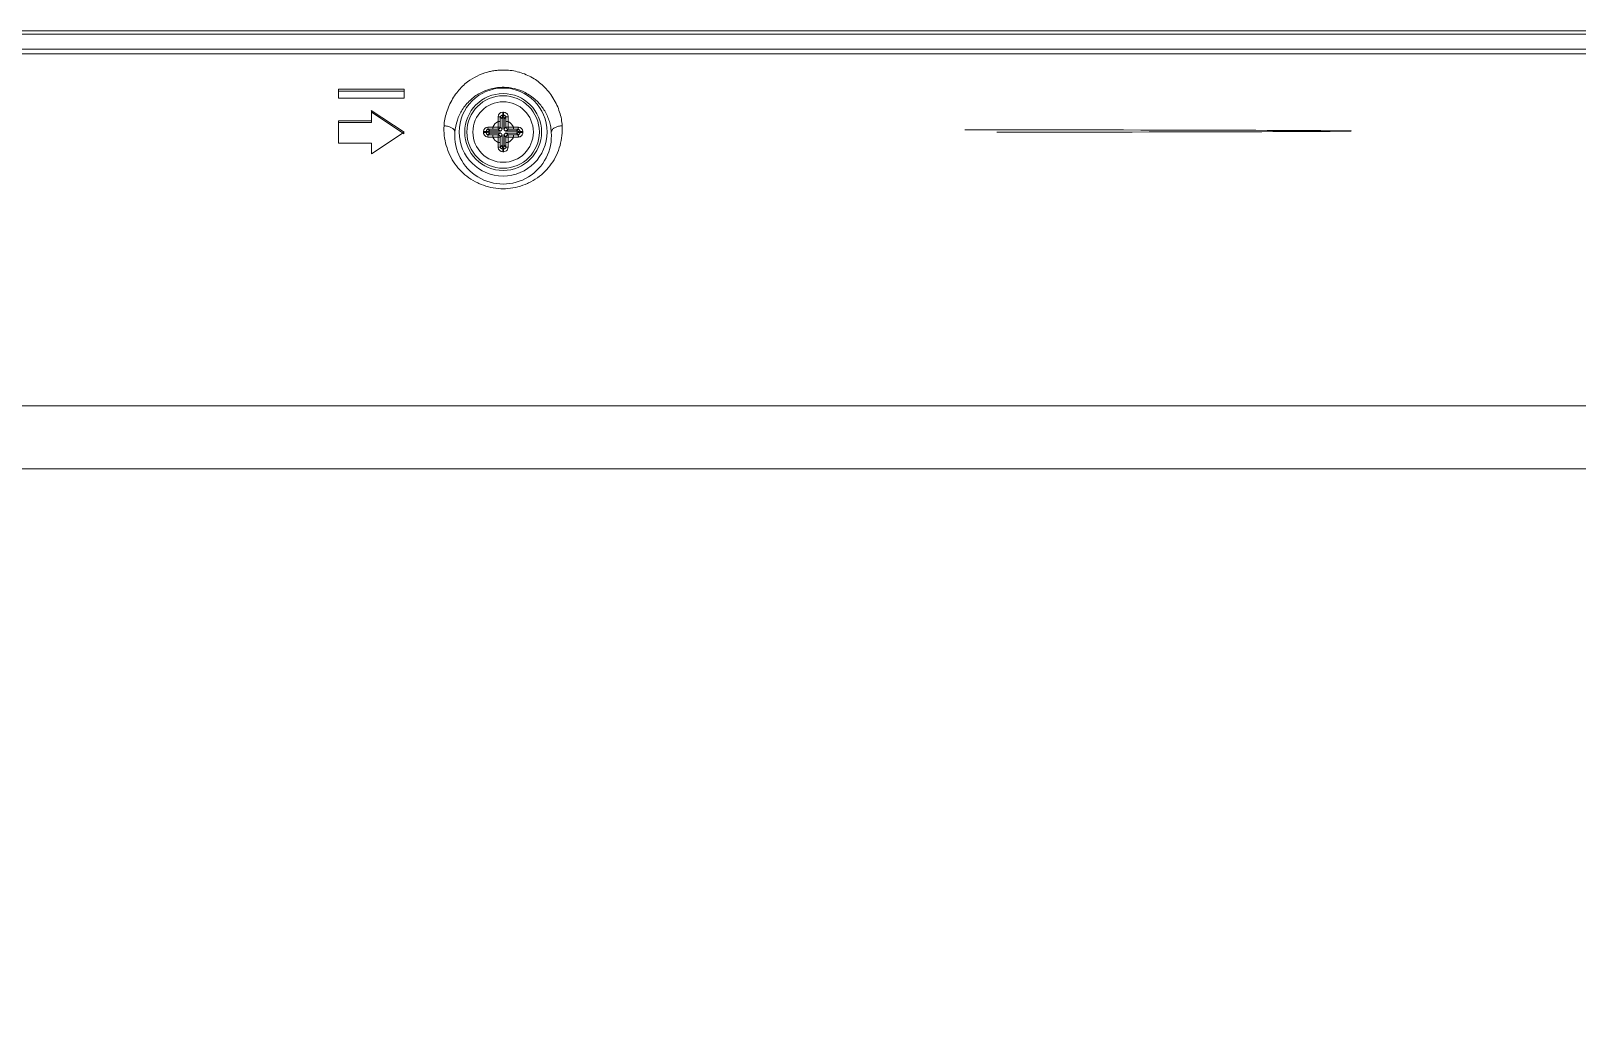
# Model space of a CAD drawing. Extents: x -382 to 1420, y -377 to 265.
# Drawn here: x -208.56 to -203.02, y 3.56 to 7.07 of the extents above; entities that cross this region are included whole.
import ezdxf

# ---------------------------------------------------------------- set-up
doc = ezdxf.new("R2010")
doc.units = 0
doc.header["$MEASUREMENT"] = 0
doc.layers.add('PDF_レイヤー 1', color=7, linetype='CONTINUOUS')

msp = doc.modelspace()

# ---------------------------------------------------------------- linework, layer by layer
at = {"layer": 'PDF_レイヤー 1', "lineweight": 0}
for points in [[(-223.44117, -25.76022), (-171.38649, -25.76022, 0.4143145), (-171.24868, -25.62245), (-171.24868, 6.93063, 0.4143145), (-171.38648, 7.06835), (-228.48682, 7.06835, 0.4143145), (-228.62463, 6.93063), (-228.62463, -25.62245, 0.4143145), (-228.48684, -25.76022), (-224.79078, -25.76022)], [(-228.40046, 7.00305), (-171.47287, 7.00305, 0.0048384), (-171.45119, 7.00323), (-171.39774, 7.05656), (-228.47562, 7.05652)], [(-228.40044, 6.98644), (-171.47286, 6.98644), (-173.14826, 5.72572, -0.210172), (-172.59133, 5.1687), (-172.59133, -21.45993)], [(-206.88381, 6.92764), (-206.88395, 6.92764), (-206.8877, 6.92723), (-206.89159, 6.92681), (-206.8952, 6.92625), (-206.89895, 6.9257), (-206.90284, 6.925), (-206.90645, 6.92445), (-206.9102, 6.92362), (-206.91395, 6.92278), (-206.91756, 6.92181), (-206.92145, 6.92084, 0.0918339), (-206.99298, 6.88567), (-206.99743, 6.88206), (-207.00201, 6.87831), (-207.00659, 6.87429), (-207.01104, 6.87012), (-207.01534, 6.86581), (-207.01951, 6.86123), (-207.02381, 6.85651), (-207.02784, 6.85165), (-207.03173, 6.84665), (-207.03562, 6.84137), (-207.03923, 6.8361), (-207.04284, 6.83068), (-207.04631, 6.82499), (-207.04964, 6.81929), (-207.05284, 6.81346), (-207.05312, 6.81276), (-207.05603, 6.80679), (-207.05895, 6.80082), (-207.06145, 6.79485), (-207.06381, 6.78874), (-207.06603, 6.78277), (-207.06797, 6.77666), (-207.06992, 6.77055), (-207.07145, 6.76443), (-207.07284, 6.75832), (-207.07409, 6.75235), (-207.0752, 6.74638), (-207.07603, 6.74055), (-207.07672, 6.73458), (-207.07707, 6.72876), (-207.07749, 6.72015), (-207.07735, 6.7114), (-207.07693, 6.70237), (-207.0761, 6.69348), (-207.07485, 6.68446), (-207.07346, 6.67543), (-207.07138, 6.6664), (-207.06902, 6.65779), (-207.06638, 6.64904), (-207.06332, 6.64029), (-207.05985, 6.63168), (-207.0561, 6.62335), (-207.05193, 6.6153), (-207.04763, 6.60724), (-207.04291, 6.5996), (-207.03805, 6.59224), (-207.03277, 6.58516), (-207.02735, 6.57835), (-207.02152, 6.57183), (-207.01541, 6.56558), (-207.00902, 6.55947), (-207.00236, 6.5535), (-206.99527, 6.54794), (-206.98791, 6.54252), (-206.98041, 6.53752), (-206.97264, 6.53266), (-206.96458, 6.52822), (-206.95639, 6.52405), (-206.9525, 6.52239), (-206.94403, 6.51864), (-206.93542, 6.51544), (-206.92681, 6.51253), (-206.91792, 6.51003), (-206.90917, 6.50794), (-206.90042, 6.50614), (-206.89153, 6.50489), (-206.88278, 6.50392), (-206.87389, 6.50336), (-206.86528, 6.50308), (-206.8564, 6.50336), (-206.84779, 6.50392), (-206.83876, 6.50489), (-206.83001, 6.50614), (-206.82112, 6.50794), (-206.81237, 6.51003), (-206.80348, 6.51253), (-206.79487, 6.51544), (-206.78626, 6.51864), (-206.77793, 6.52239), (-206.7739, 6.52405), (-206.76585, 6.52822), (-206.75779, 6.53266), (-206.75002, 6.53752), (-206.74238, 6.54252), (-206.73516, 6.54794), (-206.72807, 6.5535), (-206.72127, 6.55947), (-206.71502, 6.56558), (-206.70891, 6.57183), (-206.70322, 6.57835), (-206.69766, 6.58516), (-206.69238, 6.59224), (-206.68738, 6.5996), (-206.6828, 6.60724), (-206.67836, 6.6153), (-206.67433, 6.62335), (-206.67044, 6.63168), (-206.66711, 6.64029), (-206.66391, 6.64904), (-206.66127, 6.65779), (-206.65891, 6.6664), (-206.65711, 6.67543), (-206.65544, 6.68446), (-206.65419, 6.69348), (-206.65336, 6.70237), (-206.65294, 6.7114), (-206.65294, 6.72015), (-206.65328, 6.72874), (-206.65661, 6.7286), (-206.65911, 6.72833), (-206.66258, 6.72763), (-206.66619, 6.72694), (-206.66952, 6.72611), (-206.67258, 6.72499), (-206.67563, 6.72388), (-206.67813, 6.72263), (-206.68063, 6.72138), (-206.68286, 6.71999), (-206.6848, 6.71861), (-206.68647, 6.71722), (-206.68799, 6.71569), (-206.68924, 6.7143), (-206.69022, 6.71263), (-206.69105, 6.71111), (-206.69174, 6.70944), (-206.69216, 6.70791), (-206.69258, 6.70625, 0.0318756), (-206.69577, 6.72958, 0.0268895), (-206.70098, 6.74867, 0.0605589), (-206.71891, 6.78613, 0.0604241), (-206.74357, 6.81662), (-206.7476, 6.82051), (-206.75191, 6.82426), (-206.75621, 6.82801), (-206.75732, 6.82885), (-206.76177, 6.83232), (-206.76649, 6.83565), (-206.77121, 6.83885), (-206.77607, 6.8419), (-206.78107, 6.84482), (-206.78593, 6.84746), (-206.79093, 6.84996), (-206.79593, 6.85218, 0.0562358), (-206.83357, 6.8637)], [(-206.83365, 6.8637), (-206.8392, 6.86468), (-206.84476, 6.86537), (-206.85045, 6.86606), (-206.85615, 6.86634), (-206.86184, 6.86662), (-206.86295, 6.86662), (-206.86865, 6.86662), (-206.87434, 6.86634), (-206.88003, 6.86606), (-206.88559, 6.86537), (-206.89114, 6.86468), (-206.8967, 6.8637, 0.0426062), (-206.92796, 6.85487), (-206.93296, 6.85279), (-206.93796, 6.85057), (-206.94296, 6.84821), (-206.94782, 6.84557), (-206.95282, 6.84265), (-206.95768, 6.83973), (-206.96254, 6.83654), (-206.96726, 6.83321), (-206.97184, 6.8296), (-206.97629, 6.82599), (-206.97837, 6.82432), (-206.98268, 6.82043), (-206.98684, 6.8164), (-206.99101, 6.81224), (-206.9949, 6.80807), (-206.99851, 6.80376), (-207.00212, 6.79932), (-207.00545, 6.79488), (-207.00879, 6.79043), (-207.0117, 6.78585, 0.0609222), (-207.02933, 6.74849, 0.0611473), (-207.03788, 6.70625), (-207.03816, 6.70791), (-207.03871, 6.70944), (-207.03941, 6.71111), (-207.04024, 6.71263), (-207.04107, 6.7143), (-207.04246, 6.71569), (-207.04385, 6.71722), (-207.04566, 6.71861), (-207.04746, 6.71999), (-207.04968, 6.72138), (-207.05218, 6.72263), (-207.05482, 6.72388), (-207.05774, 6.72499), (-207.06093, 6.72611), (-207.06413, 6.72694), (-207.06774, 6.72763), (-207.07121, 6.72833), (-207.07371, 6.7286), (-207.07704, 6.72874)], [(-206.86226, 6.75357), (-206.86142, 6.75357), (-206.86142, 6.75413), (-206.86156, 6.75538), (-206.8617, 6.75649), (-206.86198, 6.75774), (-206.86226, 6.75899), (-206.86267, 6.7601), (-206.86309, 6.76135), (-206.86337, 6.76191), (-206.86392, 6.76302), (-206.86434, 6.76399), (-206.86662, 6.7665), (-206.86527, 6.76496), (-206.86597, 6.76399), (-206.86652, 6.76302), (-206.86708, 6.76191), (-206.86735, 6.76121), (-206.86777, 6.75996), (-206.86805, 6.75885), (-206.86846, 6.7576), (-206.8686, 6.75649), (-206.86888, 6.75524), (-206.86902, 6.75399), (-206.86902, 6.75357), (-206.87513, 6.75969), (-206.87569, 6.75996), (-206.8761, 6.7601), (-206.87638, 6.76024), (-206.87721, 6.76038), (-206.87805, 6.76052), (-206.87819, 6.76052), (-206.87902, 6.76066), (-206.87985, 6.7608), (-206.88069, 6.76094), (-206.88152, 6.76094), (-206.88235, 6.76107), (-206.88313, 6.76103, 0.0233331), (-206.88303, 6.7436), (-206.87539, 6.7436), (-206.87541, 6.72402), (-206.86902, 6.71763), (-206.86905, 6.75357), (-206.86808, 6.75357), (-206.86805, 6.71763), (-206.86902, 6.71763), (-206.86902, 6.71736), (-206.86902, 6.71722), (-206.86888, 6.71694), (-206.86888, 6.71666), (-206.86888, 6.71638), (-206.86888, 6.71611), (-206.86888, 6.71597), (-206.86888, 6.71569), (-206.86888, 6.71541), (-206.86877, 6.71513), (-206.86877, 6.71541), (-206.86863, 6.71569), (-206.86863, 6.71597), (-206.86849, 6.71611), (-206.86849, 6.71638), (-206.86835, 6.71666), (-206.86821, 6.71694), (-206.86821, 6.71708), (-206.86808, 6.71736), (-206.86808, 6.71763, -0.2934552), (-206.87659, 6.71004), (-206.91256, 6.71004), (-206.91311, 6.71004), (-206.91436, 6.7099), (-206.91547, 6.70976), (-206.91672, 6.70948), (-206.91797, 6.7092), (-206.91909, 6.70879), (-206.92034, 6.70837), (-206.92089, 6.70809), (-206.92186, 6.70754), (-206.92297, 6.70698), (-206.92547, 6.70482), (-206.92547, 6.70357), (-206.9252, 6.70232), (-206.92492, 6.7012), (-206.9245, 6.70009), (-206.92436, 6.69982), (-206.92367, 6.69898), (-206.92325, 6.69843), (-206.92228, 6.69759), (-206.92159, 6.69704), (-206.92047, 6.69662), (-206.91978, 6.69634), (-206.91867, 6.69634, 0.0090631), (-206.90252, 6.69594)], [(-206.87513, 6.75969), (-206.87499, 6.7608), (-206.87485, 6.76149), (-206.8743, 6.7626), (-206.87374, 6.76344), (-206.87305, 6.76427), (-206.87235, 6.76468), (-206.87152, 6.76538), (-206.87138, 6.76552), (-206.87027, 6.76593), (-206.86902, 6.76621), (-206.86777, 6.76635), (-206.86659, 6.76646), (-206.86659, 6.76674), (-206.86659, 6.76785), (-206.86673, 6.76855), (-206.86673, 6.76952), (-206.86673, 6.77063), (-206.86673, 6.77174), (-206.86673, 6.77271), (-206.86673, 6.77382), (-206.86673, 6.7748), (-206.86673, 6.77591), (-206.86523, 6.77691), (-206.86537, 6.77691), (-206.86551, 6.77691), (-206.86565, 6.77691), (-206.86578, 6.77691), (-206.86592, 6.77691), (-206.86606, 6.77691), (-206.8662, 6.77691), (-206.86648, 6.77691), (-206.86662, 6.77691), (-206.86676, 6.77691, 0.4136881), (-206.8831, 6.76107)], [(-206.84719, 6.76103, 0.4160873), (-206.86373, 6.77691), (-206.86387, 6.77691), (-206.86401, 6.77691), (-206.86415, 6.77691), (-206.86428, 6.77691), (-206.86442, 6.77691), (-206.86456, 6.77691), (-206.8647, 6.77691), (-206.86484, 6.77691), (-206.86512, 6.77691), (-206.86373, 6.77688), (-206.86373, 6.77591), (-206.86373, 6.7748), (-206.86373, 6.77382), (-206.86373, 6.77271), (-206.86373, 6.77174), (-206.86373, 6.77063), (-206.86373, 6.76952), (-206.86373, 6.76855), (-206.86373, 6.76785), (-206.86373, 6.76674), (-206.86373, 6.76646), (-206.86359, 6.76646), (-206.86234, 6.76646), (-206.86109, 6.76618), (-206.85998, 6.76591), (-206.85887, 6.76535), (-206.8579, 6.76466), (-206.85734, 6.76424), (-206.85651, 6.76341), (-206.85595, 6.76257), (-206.85554, 6.76146), (-206.8554, 6.76077), (-206.85526, 6.75966)], [(-206.92006, 6.68823, -0.4076366), (-206.93585, 6.70776, -0.4136881), (-206.92006, 6.7242), (-206.92006, 6.72337), (-206.91992, 6.72254), (-206.91992, 6.7217), (-206.91978, 6.72087), (-206.91964, 6.72004), (-206.91964, 6.7192), (-206.91964, 6.71906), (-206.91936, 6.71837), (-206.91922, 6.71754), (-206.91909, 6.71712), (-206.91895, 6.7167), (-206.91867, 6.71615), (-206.91256, 6.71004), (-206.91256, 6.7092)], [(-206.90257, 6.71648), (-206.88303, 6.71644, 0.3607235), (-206.87544, 6.72408), (-206.90252, 6.72408), (-206.90256, 6.71643), (-206.90423, 6.71643), (-206.90575, 6.71643), (-206.90742, 6.71643), (-206.90909, 6.71643), (-206.91061, 6.71643), (-206.91228, 6.71629), (-206.91395, 6.71629), (-206.91478, 6.71629), (-206.91631, 6.71615), (-206.91797, 6.71615), (-206.91864, 6.71615), (-206.91975, 6.71601), (-206.92045, 6.71587), (-206.92156, 6.71545), (-206.92239, 6.71476), (-206.92322, 6.71406), (-206.92364, 6.71351), (-206.92433, 6.71254), (-206.92475, 6.71143), (-206.92517, 6.71031), (-206.92531, 6.70906), (-206.92545, 6.70782), (-206.92545, 6.70768), (-206.92572, 6.70768), (-206.92683, 6.70768), (-206.92753, 6.70768), (-206.9285, 6.70768), (-206.92961, 6.70768), (-206.93058, 6.70768), (-206.9317, 6.70768), (-206.93281, 6.70768), (-206.93392, 6.70768), (-206.93475, 6.70768), (-206.93589, 6.70773), (-206.93589, 6.70745), (-206.93589, 6.70718), (-206.93589, 6.70676), (-206.93589, 6.70648), (-206.93589, 6.7062), (-206.93589, 6.70593), (-206.93589, 6.70565), (-206.93589, 6.70523), (-206.93589, 6.70495), (-206.93586, 6.70476), (-206.93475, 6.70476), (-206.93392, 6.70476), (-206.93281, 6.70476), (-206.9317, 6.70476), (-206.93058, 6.70476), (-206.92961, 6.70476), (-206.9285, 6.70476), (-206.92753, 6.70476), (-206.92683, 6.70476), (-206.92572, 6.70476), (-206.92545, 6.70476), (-206.92545, 6.70768), (-206.92395, 6.7062, 0.1658694), (-206.91259, 6.70245), (-206.87662, 6.70245), (-206.87634, 6.70245), (-206.87606, 6.70245), (-206.87592, 6.70245), (-206.87564, 6.70245), (-206.87537, 6.70245), (-206.87509, 6.70245), (-206.87481, 6.70245), (-206.87467, 6.70245), (-206.87439, 6.70259), (-206.87659, 6.70326), (-206.91256, 6.70326), (-206.91256, 6.70245), (-206.91867, 6.69634), (-206.91895, 6.69579), (-206.91909, 6.69537), (-206.91922, 6.69509), (-206.91936, 6.69426), (-206.9195, 6.69343), (-206.91964, 6.69315), (-206.91964, 6.69232), (-206.91978, 6.69148), (-206.91992, 6.69065), (-206.91992, 6.68996), (-206.92006, 6.68912), (-206.92002, 6.68828), (-206.91821, 6.68828), (-206.91668, 6.68828), (-206.91488, 6.68828), (-206.91307, 6.68828), (-206.91141, 6.68828), (-206.9096, 6.68828), (-206.90779, 6.68828), (-206.90599, 6.68828), (-206.90432, 6.68828), (-206.90248, 6.68834), (-206.87535, 6.6883, 0.3607235), (-206.88301, 6.69593), (-206.87662, 6.70245), (-206.87417, 6.70265, -0.2643869), (-206.86901, 6.69473), (-206.87539, 6.68834), (-206.87535, 6.66882), (-206.88299, 6.66882), (-206.88294, 6.69594), (-206.90252, 6.69594), (-206.90252, 6.6883, 0.1755367), (-206.88299, 6.66882), (-206.88313, 6.66799), (-206.88313, 6.66618), (-206.88313, 6.66437), (-206.88313, 6.66271), (-206.88327, 6.6609), (-206.88327, 6.65924), (-206.88327, 6.65743), (-206.88327, 6.65576), (-206.88327, 6.65479), (-206.88313, 6.65313), (-206.88313, 6.65146)], [(-206.91256, 6.70333), (-206.9127, 6.70333), (-206.91353, 6.70333), (-206.91436, 6.70361), (-206.91506, 6.70402), (-206.91534, 6.7043), (-206.91575, 6.705), (-206.91603, 6.70555), (-206.91603, 6.70625), (-206.91603, 6.7068), (-206.91575, 6.7075), (-206.91534, 6.70805), (-206.91506, 6.70847), (-206.91436, 6.70875), (-206.91353, 6.70902), (-206.9127, 6.70916), (-206.91256, 6.70916), (-206.87662, 6.70916), (-206.8766, 6.71009), (-206.88299, 6.71648), (-206.88299, 6.74356, 0.1728735), (-206.90252, 6.72408), (-206.90266, 6.72408), (-206.90446, 6.72408), (-206.90599, 6.72408), (-206.90779, 6.72422), (-206.9096, 6.72422), (-206.91127, 6.72422), (-206.91307, 6.72422), (-206.91474, 6.72422), (-206.91654, 6.72422), (-206.91821, 6.72422), (-206.92002, 6.72408)], [(-206.8103, 6.68828, 0.4160873), (-206.79443, 6.70476), (-206.79443, 6.70504), (-206.79443, 6.70532), (-206.79443, 6.70559), (-206.79443, 6.70587), (-206.79443, 6.70629), (-206.79443, 6.70657), (-206.79443, 6.70684), (-206.79443, 6.70712), (-206.79443, 6.7074), (-206.79446, 6.70476), (-206.79557, 6.70476), (-206.79654, 6.70476), (-206.79765, 6.70476), (-206.79862, 6.70476), (-206.79973, 6.70476), (-206.80085, 6.70476), (-206.80196, 6.70476), (-206.80279, 6.70476), (-206.80348, 6.70476), (-206.8046, 6.70476), (-206.80501, 6.70476), (-206.80501, 6.70462), (-206.80501, 6.70337), (-206.80515, 6.70212), (-206.80557, 6.70101), (-206.80612, 6.6999), (-206.80668, 6.69893), (-206.80723, 6.69837), (-206.80793, 6.69768), (-206.8089, 6.69698), (-206.80987, 6.69657), (-206.81057, 6.69643), (-206.81165, 6.69634), (-206.81248, 6.69634), (-206.81415, 6.6962), (-206.81568, 6.6962), (-206.81651, 6.6962), (-206.81818, 6.69607), (-206.81984, 6.69607), (-206.82137, 6.69607), (-206.8229, 6.69607), (-206.82457, 6.69607), (-206.82609, 6.69593), (-206.82775, 6.69594), (-206.84733, 6.69594, 0.3607235), (-206.8549, 6.6884), (-206.86142, 6.69479), (-206.86144, 6.65885), (-206.85533, 6.65274), (-206.85477, 6.65246), (-206.85422, 6.65232), (-206.85394, 6.65232), (-206.85311, 6.65204), (-206.85241, 6.6519), (-206.85213, 6.6519), (-206.8513, 6.65176), (-206.85047, 6.65163), (-206.84963, 6.65149), (-206.8488, 6.65149), (-206.84797, 6.65149), (-206.84719, 6.65139), (-206.84719, 6.65306), (-206.84719, 6.65486), (-206.84719, 6.65667), (-206.84719, 6.65833), (-206.84719, 6.66), (-206.84719, 6.66014), (-206.84719, 6.66181), (-206.84719, 6.66361), (-206.84719, 6.66528), (-206.84733, 6.66708), (-206.84733, 6.66886), (-206.84733, 6.69594), (-206.85384, 6.70243), (-206.85384, 6.70326, 0.2934553), (-206.86224, 6.69482), (-206.86224, 6.65885), (-206.86224, 6.65871), (-206.86238, 6.65788), (-206.86266, 6.65704), (-206.86308, 6.65649), (-206.86335, 6.65607), (-206.86405, 6.65565), (-206.8646, 6.65538), (-206.86516, 6.65538), (-206.86572, 6.65538), (-206.86641, 6.65565), (-206.86697, 6.65607), (-206.86738, 6.65649), (-206.8678, 6.65704), (-206.86808, 6.65788), (-206.86808, 6.65871), (-206.86808, 6.65885), (-206.86902, 6.69482), (-206.86902, 6.65885), (-206.87513, 6.65274), (-206.87569, 6.65246), (-206.87624, 6.65232), (-206.87652, 6.65218), (-206.87735, 6.65204), (-206.87805, 6.6519), (-206.87819, 6.6519), (-206.87902, 6.65176), (-206.87985, 6.65163), (-206.88069, 6.65149), (-206.88152, 6.65149), (-206.88235, 6.65149), (-206.88319, 6.65135, 0.4136881), (-206.86523, 6.63552), (-206.86509, 6.63552), (-206.86481, 6.63552), (-206.86467, 6.63552), (-206.86453, 6.63552), (-206.8644, 6.63552), (-206.86426, 6.63552), (-206.86412, 6.63552), (-206.86398, 6.63552), (-206.86384, 6.63552), (-206.86373, 6.63547), (-206.86373, 6.63659), (-206.86373, 6.63756), (-206.86373, 6.63867), (-206.86373, 6.63978), (-206.86373, 6.64075), (-206.86373, 6.64186), (-206.86373, 6.64283), (-206.86373, 6.64395), (-206.86373, 6.64464), (-206.86373, 6.64561), (-206.8638, 6.64607), (-206.86255, 6.64607), (-206.8613, 6.64621), (-206.86019, 6.64649), (-206.85894, 6.6469), (-206.8588, 6.64704), (-206.85797, 6.64774), (-206.85741, 6.64815), (-206.85658, 6.64899), (-206.85602, 6.64982), (-206.8556, 6.65093), (-206.85547, 6.65163), (-206.85534, 6.65271), (-206.8552, 6.65438), (-206.8552, 6.6559), (-206.85506, 6.65757), (-206.85506, 6.65924), (-206.85506, 6.66076), (-206.85506, 6.66243), (-206.85492, 6.66396), (-206.85492, 6.66479), (-206.85492, 6.66632), (-206.85492, 6.66799), (-206.85492, 6.66882)], [(-206.86226, 6.7177), (-206.86226, 6.71743), (-206.86226, 6.71715), (-206.86212, 6.71687), (-206.86198, 6.71659), (-206.86198, 6.71645), (-206.86184, 6.71618), (-206.86184, 6.7159), (-206.8617, 6.71562), (-206.86156, 6.71548), (-206.86156, 6.7152), (-206.86128, 6.71451), (-206.86101, 6.71368), (-206.86059, 6.71298), (-206.86017, 6.71229), (-206.85962, 6.71187), (-206.85892, 6.71131), (-206.85837, 6.71076), (-206.85767, 6.71034), (-206.85698, 6.71006), (-206.8562, 6.7099), (-206.85606, 6.7099), (-206.85579, 6.7099), (-206.85551, 6.7099), (-206.85523, 6.7099), (-206.85509, 6.71004), (-206.85481, 6.71004), (-206.85454, 6.71004), (-206.85426, 6.71004), (-206.85398, 6.71004), (-206.85384, 6.71004), (-206.81776, 6.71), (-206.81776, 6.70916), (-206.85384, 6.7092), (-206.85384, 6.71004), (-206.84731, 6.71643, -0.3607234), (-206.85492, 6.72408), (-206.8278, 6.72415), (-206.826, 6.72415), (-206.82433, 6.72415), (-206.82252, 6.72415), (-206.82086, 6.72415), (-206.81905, 6.72415), (-206.81891, 6.72415), (-206.81739, 6.72415), (-206.81558, 6.72415), (-206.81378, 6.72415), (-206.81211, 6.72415), (-206.8103, 6.72415)], [(-206.84738, 6.71648), (-206.8278, 6.71648), (-206.8278, 6.72412, 0.1728735), (-206.84733, 6.7436), (-206.84733, 6.74444), (-206.84719, 6.74624), (-206.84719, 6.74805), (-206.84719, 6.74971), (-206.84719, 6.75152), (-206.84719, 6.75319), (-206.84719, 6.75499), (-206.84719, 6.75666), (-206.84719, 6.75763), (-206.84719, 6.7593), (-206.84713, 6.76107), (-206.84797, 6.76107), (-206.8488, 6.76094), (-206.84963, 6.76094), (-206.85047, 6.7608), (-206.8513, 6.76066), (-206.85213, 6.76052), (-206.85241, 6.76052), (-206.85311, 6.76038), (-206.85394, 6.76024), (-206.85422, 6.7601), (-206.85477, 6.75996), (-206.85533, 6.75969), (-206.85519, 6.75899), (-206.85519, 6.75732), (-206.85505, 6.7558), (-206.85505, 6.75482), (-206.85505, 6.7533), (-206.85505, 6.75163), (-206.85505, 6.7501), (-206.85491, 6.74844), (-206.85491, 6.74691), (-206.85491, 6.74524), (-206.85491, 6.74358)], [(-206.81776, 6.70909, -1.1609597), (-206.81776, 6.70326), (-206.85387, 6.70245), (-206.81776, 6.70245), (-206.81721, 6.70245), (-206.81596, 6.70259), (-206.81484, 6.70273), (-206.81359, 6.70301), (-206.81248, 6.70329), (-206.81123, 6.7037), (-206.81012, 6.70412), (-206.80943, 6.7044), (-206.80846, 6.70495), (-206.80735, 6.70551), (-206.8064, 6.70629), (-206.80501, 6.70476), (-206.80501, 6.70768), (-206.8046, 6.70768), (-206.80348, 6.70768), (-206.80279, 6.70768), (-206.80196, 6.70768), (-206.80085, 6.70768), (-206.79973, 6.70768), (-206.79862, 6.70768), (-206.79765, 6.70768), (-206.79654, 6.70768), (-206.79557, 6.70768), (-206.79443, 6.70773, 0.4136881), (-206.81026, 6.7242), (-206.8104, 6.72337), (-206.8104, 6.72254), (-206.81054, 6.7217), (-206.81054, 6.72087), (-206.81068, 6.72004), (-206.81082, 6.7192), (-206.81082, 6.71906), (-206.81096, 6.71823), (-206.81123, 6.7174), (-206.81123, 6.71712), (-206.81137, 6.7167), (-206.81165, 6.71615), (-206.81776, 6.71004), (-206.81734, 6.71004), (-206.81609, 6.7099), (-206.81484, 6.70976), (-206.81373, 6.70948), (-206.81262, 6.7092), (-206.81137, 6.70879), (-206.81012, 6.70837), (-206.80943, 6.70809), (-206.80846, 6.70754), (-206.80735, 6.70698), (-206.80637, 6.70625), (-206.80498, 6.70768), (-206.80498, 6.70879), (-206.80512, 6.71004), (-206.8054, 6.71129), (-206.80596, 6.7124), (-206.8061, 6.71254), (-206.80665, 6.71351), (-206.80721, 6.71406), (-206.80804, 6.71476), (-206.80887, 6.71545), (-206.80985, 6.71587), (-206.81054, 6.71601), (-206.81165, 6.71615)], [(-206.87541, 6.66885), (-206.87541, 6.66718), (-206.87541, 6.66551), (-206.87541, 6.66399), (-206.87541, 6.66232), (-206.87541, 6.66079), (-206.87527, 6.65912), (-206.87527, 6.6576), (-206.87527, 6.65676), (-206.87513, 6.6551), (-206.87513, 6.65343), (-206.8752, 6.65269), (-206.87506, 6.65172), (-206.87492, 6.65089), (-206.87437, 6.64992), (-206.87381, 6.64895), (-206.87312, 6.64825), (-206.87242, 6.6477), (-206.87145, 6.647), (-206.87034, 6.64658), (-206.86923, 6.64617), (-206.86812, 6.64603), (-206.86687, 6.64603), (-206.86659, 6.64603), (-206.86659, 6.64561), (-206.86659, 6.64464), (-206.86673, 6.64395), (-206.86673, 6.64283), (-206.86673, 6.64186), (-206.86673, 6.64075), (-206.86673, 6.63978), (-206.86673, 6.63867), (-206.86673, 6.63756), (-206.86673, 6.63659), (-206.86673, 6.63547, 0.4160873), (-206.8472, 6.65135)], [(-206.81776, 6.70329), (-206.81776, 6.70245), (-206.81165, 6.69634), (-206.81137, 6.69579), (-206.81123, 6.69523), (-206.81109, 6.69496), (-206.81096, 6.69412), (-206.81082, 6.69343), (-206.81082, 6.69315), (-206.81068, 6.69232), (-206.81054, 6.69148), (-206.81054, 6.69065), (-206.8104, 6.68996), (-206.8104, 6.68912), (-206.8103, 6.68834, -0.0164704), (-206.82775, 6.6884, -0.1728735), (-206.84729, 6.66882), (-206.85492, 6.66882), (-206.85488, 6.68834), (-206.8278, 6.68834), (-206.8278, 6.69598)]]:
    msp.add_lwpolyline(points, format="xyb", dxfattribs=at)
for points in [[(-206.80854, 6.9208), (-206.81465, 6.92232), (-206.82076, 6.92371), (-206.82701, 6.92496), (-206.83326, 6.92607), (-206.83951, 6.92677), (-206.83993, 6.92691), (-206.84618, 6.9276), (-206.85242, 6.92802), (-206.85881, 6.9283), (-206.86506, 6.92843), (-206.87145, 6.92843), (-206.8777, 6.92816), (-206.88381, 6.9276)], [(-206.65325, 6.72876), (-206.6538, 6.73473), (-206.6545, 6.7407), (-206.65533, 6.74681), (-206.6563, 6.75292), (-206.65755, 6.75903), (-206.65908, 6.76528), (-206.66089, 6.77153), (-206.66269, 6.77764), (-206.66491, 6.78389), (-206.66727, 6.79), (-206.66964, 6.79625), (-206.67241, 6.80236), (-206.67519, 6.80847), (-206.67838, 6.81444), (-206.68172, 6.82042), (-206.68325, 6.82319), (-206.68672, 6.82903), (-206.69061, 6.83472), (-206.69436, 6.84028), (-206.69824, 6.84569), (-206.70241, 6.85097), (-206.70672, 6.85611), (-206.71102, 6.86097), (-206.7156, 6.86583), (-206.72005, 6.87041), (-206.72491, 6.87486), (-206.72963, 6.87916), (-206.73449, 6.88305), (-206.73935, 6.88694), (-206.74421, 6.89069), (-206.74935, 6.89402), (-206.75449, 6.89735), (-206.75991, 6.90055), (-206.76532, 6.9036), (-206.77088, 6.90638), (-206.77671, 6.90916), (-206.7824, 6.91166), (-206.78837, 6.91416), (-206.79449, 6.91638), (-206.80073, 6.91846), (-206.80685, 6.92027), (-206.80851, 6.92082)], [(-207.45572, 6.85957), (-207.45572, 6.82735)], [(-207.45572, 6.82729), (-207.21949, 6.82729)], [(-207.21948, 6.85957), (-207.4557, 6.85957)], [(-207.21948, 6.85279), (-207.4557, 6.85279)], [(-207.21948, 6.82729), (-207.21948, 6.85951)], [(-207.45579, 6.73981), (-207.3376, 6.73981), (-207.3376, 6.7837)], [(-207.21948, 6.70625), (-207.33766, 6.78374)], [(-207.3376, 6.77698), (-207.21942, 6.69948)], [(-206.86523, 6.76646), (-206.86662, 6.76646)], [(-206.86526, 6.76646), (-206.86373, 6.76646), (-206.86526, 6.76493)], [(-207.3376, 6.74659), (-207.45579, 6.74659)], [(-207.45572, 6.74659), (-207.45572, 6.66576)], [(-206.87417, 6.70984), (-206.87445, 6.70984), (-206.87473, 6.7097), (-206.87487, 6.7097), (-206.87514, 6.70956), (-206.87542, 6.70956), (-206.8757, 6.70943), (-206.87584, 6.70929), (-206.87612, 6.70929), (-206.87639, 6.70915), (-206.87667, 6.70915)], [(-206.87539, 6.7436), (-206.87539, 6.74444), (-206.87539, 6.7461), (-206.87539, 6.74763), (-206.87539, 6.74846), (-206.87539, 6.74999), (-206.87539, 6.75166), (-206.87526, 6.75319), (-206.87526, 6.75485), (-206.87526, 6.75652), (-206.87512, 6.75805), (-206.87512, 6.75971)], [(-206.86808, 6.75357), (-206.86808, 6.75371), (-206.86808, 6.75455), (-206.8678, 6.75538), (-206.86738, 6.75594), (-206.86697, 6.75635), (-206.86641, 6.75677), (-206.86572, 6.75705), (-206.86516, 6.75705), (-206.8646, 6.75705), (-206.86405, 6.75677), (-206.86335, 6.75635), (-206.86308, 6.75594), (-206.86266, 6.75538), (-206.86238, 6.75455), (-206.86224, 6.75371), (-206.86224, 6.75357), (-206.86224, 6.71761)], [(-206.86224, 6.71763), (-206.86141, 6.71763)], [(-206.85492, 6.74366), (-206.85492, 6.72408), (-206.86145, 6.71769)], [(-206.86142, 6.71761), (-206.86142, 6.75357), (-206.85531, 6.75969)], [(-206.85384, 6.70916), (-206.85398, 6.70916), (-206.85426, 6.70916), (-206.85454, 6.7093), (-206.85481, 6.7093), (-206.85509, 6.70944), (-206.85523, 6.70958), (-206.85551, 6.70958), (-206.85579, 6.70972), (-206.85606, 6.70972), (-206.8562, 6.70986)], [(-206.85497, 6.7436), (-206.84733, 6.7436), (-206.84733, 6.71652)], [(-206.8278, 6.71648), (-206.82697, 6.71648), (-206.8253, 6.71648), (-206.82377, 6.71648), (-206.82294, 6.71648), (-206.82141, 6.71648), (-206.81975, 6.71648), (-206.81822, 6.71634), (-206.81655, 6.71634), (-206.81489, 6.71634), (-206.81336, 6.7162), (-206.81169, 6.7162)], [(-207.45572, 6.66583), (-207.33753, 6.66583)], [(-207.3376, 6.62867), (-207.21942, 6.7063)], [(-207.3376, 6.66583), (-207.3376, 6.62861)], [(-206.92395, 6.70625), (-206.92547, 6.70472)], [(-206.87662, 6.70326), (-206.87634, 6.70326), (-206.87606, 6.70326), (-206.87578, 6.70312), (-206.87564, 6.70312), (-206.87537, 6.70298), (-206.87509, 6.70284), (-206.87481, 6.70284), (-206.87467, 6.7027), (-206.87439, 6.7027), (-206.87412, 6.70257)], [(-206.86808, 6.69479), (-206.86905, 6.69479)], [(-206.86902, 6.69479), (-206.86902, 6.69507), (-206.86902, 6.69521), (-206.86888, 6.69548), (-206.86888, 6.69576), (-206.86888, 6.69604), (-206.86888, 6.69632), (-206.86888, 6.69645), (-206.86888, 6.69673), (-206.86888, 6.69701), (-206.86874, 6.69729)], [(-206.86527, 6.64746), (-206.86597, 6.64843), (-206.86652, 6.6494), (-206.86708, 6.65051), (-206.86721, 6.65107), (-206.86777, 6.65232), (-206.86805, 6.65343), (-206.86846, 6.65468), (-206.8686, 6.65593), (-206.86888, 6.65704), (-206.86888, 6.65829), (-206.86902, 6.65885), (-206.86805, 6.65885)], [(-206.86142, 6.65885), (-206.86142, 6.65843), (-206.86156, 6.65718), (-206.8617, 6.65593), (-206.86198, 6.65482), (-206.86226, 6.65357), (-206.86267, 6.65246), (-206.86309, 6.65121), (-206.86337, 6.65051), (-206.86392, 6.6494), (-206.86434, 6.64843), (-206.86517, 6.64746)], [(-206.86142, 6.69479), (-206.86226, 6.69479)], [(-206.86224, 6.69479), (-206.86224, 6.69507), (-206.86224, 6.69534), (-206.8621, 6.69548), (-206.86197, 6.69576), (-206.86197, 6.69604), (-206.86183, 6.69632), (-206.86183, 6.69645), (-206.86169, 6.69673), (-206.86155, 6.69701), (-206.86155, 6.69729)], [(-206.86224, 6.65885), (-206.86141, 6.65885)], [(-206.85384, 6.70245), (-206.85398, 6.70245), (-206.85426, 6.70245), (-206.85454, 6.70245), (-206.85481, 6.70245), (-206.85509, 6.70245), (-206.85523, 6.70245), (-206.85551, 6.70245), (-206.85579, 6.70245), (-206.85606, 6.70259), (-206.8562, 6.70259)], [(-206.85615, 6.70258), (-206.85601, 6.70258), (-206.85573, 6.70272), (-206.85545, 6.70272), (-206.85517, 6.70286), (-206.85504, 6.703), (-206.85476, 6.703), (-206.85448, 6.70313), (-206.8542, 6.70313), (-206.85392, 6.70327), (-206.85379, 6.70327)], [(-206.86672, 6.63552), (-206.86658, 6.63552), (-206.86644, 6.63552), (-206.86616, 6.63552), (-206.86602, 6.63552), (-206.86588, 6.63552), (-206.86574, 6.63552), (-206.8656, 6.63552), (-206.86547, 6.63552), (-206.86533, 6.63552), (-206.86519, 6.63552)], [(-206.8652, 6.64603), (-206.86659, 6.64603), (-206.8652, 6.64742)], [(-206.86523, 6.64746), (-206.8637, 6.64607)], [(-206.86523, 6.64603), (-206.8637, 6.64603)], [(-226.72498, 5.72571), (-173.14833, 5.72571), (-173.14833, 5.49989), (-226.72498, 5.49989)]]:
    msp.add_lwpolyline(points, dxfattribs=at)
for centre, radius in [((-206.86531, 6.70619), 0.15754), ((-206.86518, 6.70627), 0.13774), ((-206.86516, 6.70624), 0.12986), ((-206.86521, 6.70609), 0.10834)]:
    msp.add_circle(centre, radius, dxfattribs=at)
for centre, radius, start, end in [((-206.87524, 6.71715), 0.01383, 351.62574, 2.0146), ((-206.8652, 6.69286), 0.17314, 175.56737, 4.43263), ((-206.97215, 6.66717), 0.10768, 14.83383, 16.21439), ((-206.87524, 6.69527), 0.01383, 357.98539, 8.37426)]:
    msp.add_arc(centre, radius, start, end, dxfattribs=at)
msp.add_ellipse((-206.90239, 6.70997), major_axis=(-3.07702, 0.00012), ratio=0.0017766, start_param=2.1984313, end_param=4.1300768, dxfattribs=at)

doc.saveas('drawing.dxf')
